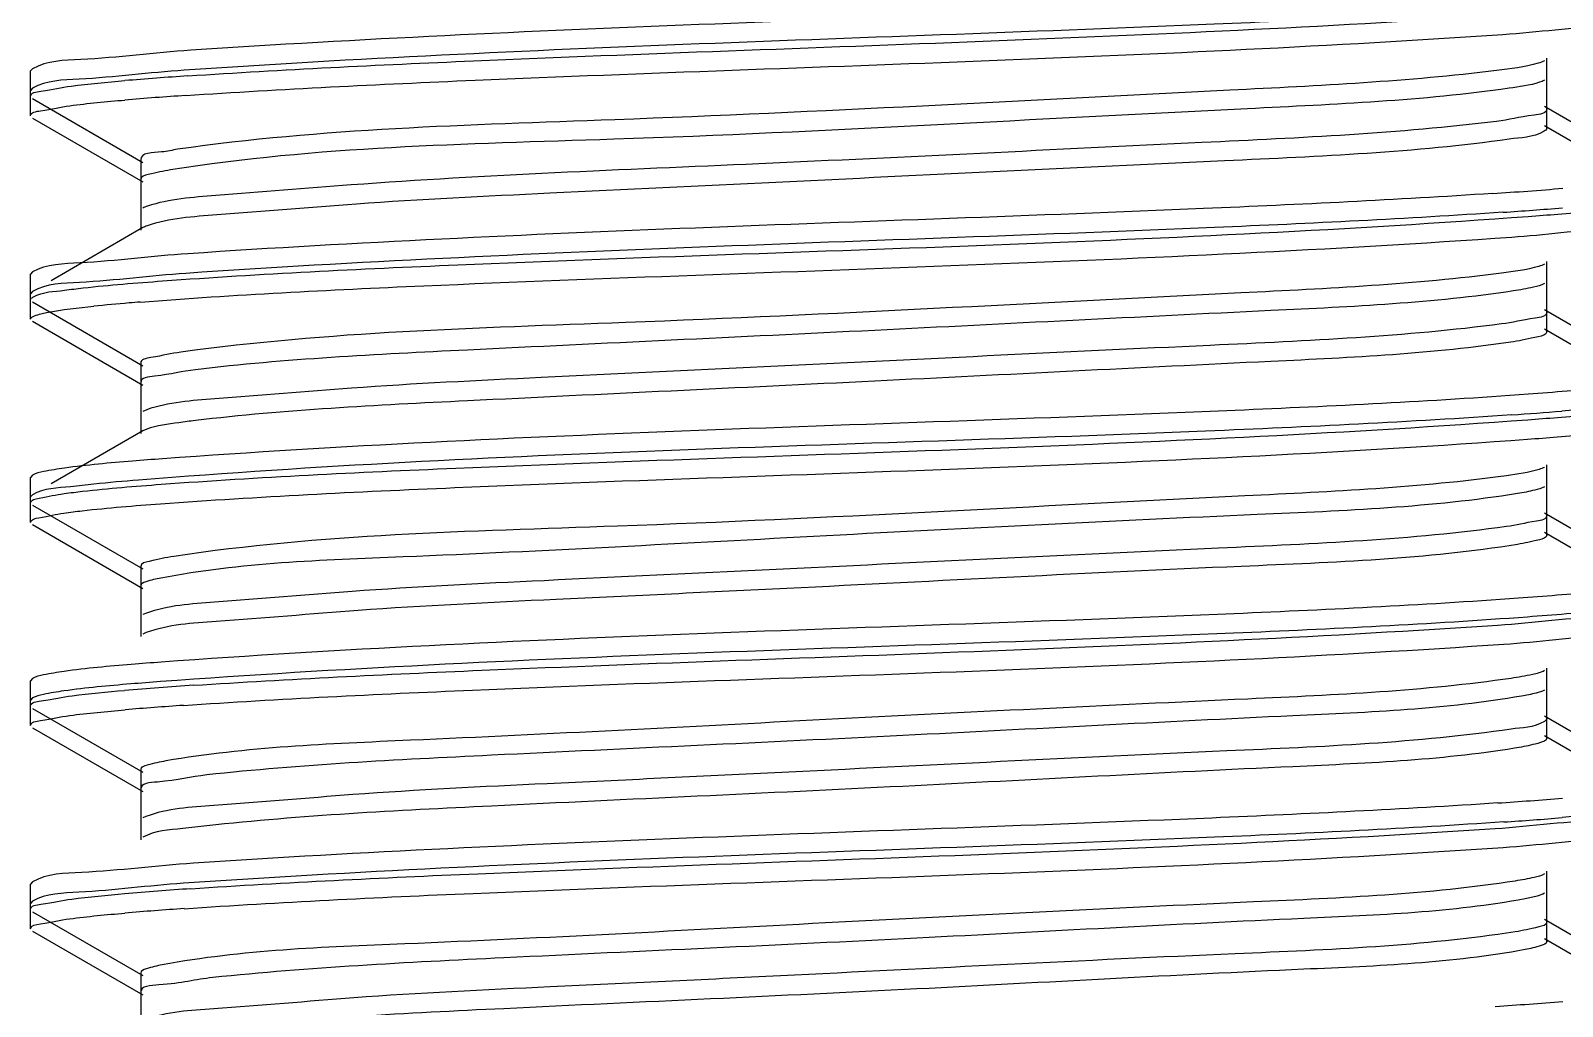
# Model space of a CAD drawing. Extents: x 1031190 to 1725648, y 733081 to 1571294.
# Drawn here: x 1133764.5 to 1133943.9, y 1253370.3 to 1253484.6 of the extents above; entities that cross this region are included whole.
import ezdxf

# ---------------------------------------------------------------- set-up
doc = ezdxf.new("R2010")
doc.units = 0
doc.header["$LTSCALE"] = 1000
doc.header["$MEASUREMENT"] = 0

msp = doc.modelspace()

# ---------------------------------------------------------------- linework, layer by layer
at = {"linetype": 'Continuous'}
for p, q in [((1133942.1, 1253475.44), (1133942.1, 1253481.39)), ((1133764.71, 1253480.16), (1133764.49, 1253479.9)), ((1133764.49, 1253476.93), (1133764.49, 1253479.9)), ((1133764.49, 1253476.93), (1133764.49, 1253479.9)), ((1133942.1, 1253473.16), (1133942.1, 1253479.11)), ((1133764.71, 1253477.89), (1133764.49, 1253477.62)), ((1133764.49, 1253474.65), (1133764.49, 1253477.62)), ((1133764.49, 1253474.65), (1133764.49, 1253477.62)), ((1133764.71, 1253476.67), (1133777.64, 1253469.18)), ((1133954.76, 1253468.26), (1133941.84, 1253475.74)), ((1133764.71, 1253474.39), (1133777.64, 1253466.91)), ((1133954.76, 1253465.98), (1133941.84, 1253473.46)), ((1133777.38, 1253469.49), (1133777.38, 1253463.53)), ((1133777.38, 1253467.21), (1133777.38, 1253461.25)), ((1133777.64, 1253461.55), (1133766.88, 1253455.33)), ((1133942.1, 1253451.63), (1133942.1, 1253457.58)), ((1133764.71, 1253456.35), (1133764.49, 1253456.09)), ((1133764.49, 1253453.11), (1133764.49, 1253456.09)), ((1133764.49, 1253453.11), (1133764.49, 1253456.09)), ((1133764.71, 1253454.07), (1133764.49, 1253453.81)), ((1133942.1, 1253449.35), (1133942.1, 1253455.3)), ((1133764.49, 1253450.84), (1133764.49, 1253453.81)), ((1133764.49, 1253450.84), (1133764.49, 1253453.81)), ((1133764.71, 1253452.85), (1133777.64, 1253445.37)), ((1133764.71, 1253450.57), (1133777.64, 1253443.09)), ((1133954.76, 1253444.45), (1133941.84, 1253451.93)), ((1133954.76, 1253442.17), (1133941.84, 1253449.65)), ((1133777.38, 1253445.67), (1133777.38, 1253439.72)), ((1133777.38, 1253443.39), (1133777.38, 1253437.44)), ((1133778.11, 1253440.22), (1133777.64, 1253440.02)), ((1133777.64, 1253437.74), (1133766.88, 1253431.52)), ((1133778.09, 1253437.94), (1133777.64, 1253437.74)), ((1133764.71, 1253432.54), (1133764.49, 1253432.28)), ((1133942.1, 1253427.81), (1133942.1, 1253433.77)), ((1133764.49, 1253429.3), (1133764.49, 1253432.28)), ((1133764.49, 1253429.3), (1133764.49, 1253432.28)), ((1133942.1, 1253425.53), (1133942.1, 1253431.49)), ((1133764.71, 1253430.26), (1133764.49, 1253430)), ((1133764.49, 1253427.02), (1133764.49, 1253430)), ((1133764.49, 1253427.02), (1133764.49, 1253430)), ((1133764.71, 1253429.04), (1133777.64, 1253421.56)), ((1133954.76, 1253420.63), (1133941.84, 1253428.11)), ((1133764.71, 1253426.76), (1133777.64, 1253419.28)), ((1133954.76, 1253418.35), (1133941.84, 1253425.84)), ((1133777.38, 1253421.86), (1133777.38, 1253415.91)), ((1133777.38, 1253419.58), (1133777.38, 1253413.63)), ((1133778.05, 1253416.39), (1133777.64, 1253416.21)), ((1133778.04, 1253414.11), (1133777.64, 1253413.93)), ((1133942.1, 1253404), (1133942.1, 1253409.95)), ((1133764.71, 1253408.73), (1133764.49, 1253408.47)), ((1133764.49, 1253405.49), (1133764.49, 1253408.47)), ((1133764.49, 1253405.49), (1133764.49, 1253408.47)), ((1133942.1, 1253401.72), (1133942.1, 1253407.67)), ((1133764.71, 1253406.45), (1133764.49, 1253406.19)), ((1133764.49, 1253403.21), (1133764.49, 1253406.19)), ((1133764.49, 1253403.21), (1133764.49, 1253406.19)), ((1133764.71, 1253405.23), (1133777.64, 1253397.75)), ((1133954.76, 1253396.82), (1133941.84, 1253404.3)), ((1133764.71, 1253402.95), (1133777.64, 1253395.47)), ((1133954.76, 1253394.54), (1133941.84, 1253402.02)), ((1133777.38, 1253398.05), (1133777.38, 1253392.09)), ((1133777.38, 1253395.77), (1133777.38, 1253389.81)), ((1133778, 1253392.56), (1133777.64, 1253392.4)), ((1133942.1, 1253380.19), (1133942.1, 1253386.14)), ((1133764.71, 1253384.91), (1133764.49, 1253384.65)), ((1133764.49, 1253381.68), (1133764.49, 1253384.65)), ((1133764.49, 1253381.68), (1133764.49, 1253384.65)), ((1133764.71, 1253382.63), (1133764.49, 1253382.37)), ((1133764.49, 1253379.4), (1133764.49, 1253382.37)), ((1133764.49, 1253379.4), (1133764.49, 1253382.37)), ((1133942.1, 1253377.91), (1133942.1, 1253383.86)), ((1133764.71, 1253381.41), (1133777.64, 1253373.93)), ((1133954.76, 1253373.01), (1133941.84, 1253380.49)), ((1133764.71, 1253379.14), (1133777.64, 1253371.65)), ((1133954.76, 1253370.73), (1133941.84, 1253378.21)), ((1133777.38, 1253374.23), (1133777.38, 1253368.28)), ((1133777.38, 1253371.96), (1133777.38, 1253366))]:
    msp.add_line(p, q, dxfattribs=at)
for centre, radius, start, end in [((1133810.46, 1253062.76), 417.47, 93.783, 94.8009), ((1133810.07, 1253065.48), 412.46, 93.8102, 94.8059), ((1133907.98, 1253895.26), 430.61, 273.6995, 274.7995), ((1133909.6, 1253872.55), 410.12, 273.8286, 274.8033), ((1133793.55, 1253239.52), 213.92, 94.7007, 95.8096), ((1133803.19, 1253126.51), 327.34, 94.5302, 94.7613), ((1133910.97, 1253831.56), 392.88, 273.9474, 274.8034), ((1133811.31, 1252980.56), 428.27, 93.7148, 94.7991), ((1133809.73, 1252998.36), 408.13, 93.8414, 94.804), ((1133908.79, 1253813.56), 420.32, 273.7644, 274.8009), ((1133909.72, 1253799.49), 408.49, 273.8394, 274.8035), ((1133810.9, 1252961.93), 423.07, 93.7475, 94.7999), ((1133809.84, 1252973.11), 409.57, 93.8303, 94.8051), ((1133908.38, 1253794.94), 425.53, 273.7314, 274.8001)]:
    msp.add_arc(centre, radius, start, end, dxfattribs=at)
for points, knots in [([(1133936.06, 1253489.38), (1133924.84, 1253488.63), (1133873.9, 1253486.19), (1133822.9, 1253484.97), (1133783.24, 1253482.32)], [0, 0, 0, 0, 0.220591, 1, 1, 1, 1]), ([(1133937.01, 1253487.16), (1133925.73, 1253486.4), (1133874.22, 1253483.92), (1133822.65, 1253482.72), (1133782.49, 1253479.99)], [0, 0, 0, 0, 0.219185, 1, 1, 1, 1]), ([(1133782.92, 1253479.32), (1133794.06, 1253480.07), (1133845.01, 1253482.52), (1133896.01, 1253483.76), (1133935.76, 1253486.38)], [0, 0, 0, 0, 0.218984, 1, 1, 1, 1]), ([(1133936.98, 1253484.19), (1133941.1, 1253484.47), (1133946.87, 1253485.26), (1133953.16, 1253485.37), (1133954.76, 1253486.29)], [0, 0, 0, 0, 0.690321, 1, 1, 1, 1]), ([(1133782.66, 1253477.03), (1133793.95, 1253477.79), (1133845.39, 1253480.27), (1133896.89, 1253481.46), (1133936.98, 1253484.19)], [0, 0, 0, 0, 0.21965, 1, 1, 1, 1]), ([(1133783.24, 1253482.32), (1133778.95, 1253482.04), (1133772.94, 1253481.2), (1133766.38, 1253481.12), (1133764.72, 1253480.16)], [0, 0, 0, 0, 0.691053, 1, 1, 1, 1]), ([(1133941.84, 1253481.09), (1133941.61, 1253480.96), (1133939.77, 1253480.36), (1133937.86, 1253480.15), (1133936.22, 1253479.95)], [0, 0, 0, 0, 0.135508, 1, 1, 1, 1]), ([(1133782.49, 1253479.99), (1133778.37, 1253479.71), (1133772.6, 1253478.91), (1133766.32, 1253478.81), (1133764.72, 1253477.89)], [0, 0, 0, 0, 0.690337, 1, 1, 1, 1]), ([(1133936.22, 1253479.95), (1133925.85, 1253478.67), (1133891.36, 1253477.02), (1133839.92, 1253474.1), (1133798.64, 1253473.16), (1133781.7, 1253470.72)], [0, 0, 0, 0, 0.20233, 0.668453, 1, 1, 1, 1]), ([(1133764.49, 1253476.93), (1133764.49, 1253477.37), (1133766.85, 1253477.65), (1133768.04, 1253477.98), (1133769.23, 1253478.13)], [0, 0, 0, 0, 0.271038, 1, 1, 1, 1]), ([(1133937.69, 1253477.87), (1133927.54, 1253476.42), (1133892.48, 1253474.9), (1133840.32, 1253471.67), (1133798.01, 1253471.05), (1133780.87, 1253468.31)], [0, 0, 0, 0, 0.19563, 0.668751, 1, 1, 1, 1]), ([(1133941.84, 1253478.81), (1133941.66, 1253478.71), (1133940.31, 1253478.22), (1133938.89, 1253478.04), (1133937.69, 1253477.87)], [0, 0, 0, 0, 0.144146, 1, 1, 1, 1]), ([(1133764.49, 1253474.65), (1133764.49, 1253475.08), (1133766.77, 1253475.37), (1133767.92, 1253475.68), (1133769.07, 1253475.83)], [0, 0, 0, 0, 0.271539, 1, 1, 1, 1]), ([(1133942.1, 1253475.44), (1133942.1, 1253474.89), (1133939.15, 1253474.59), (1133937.69, 1253474.18), (1133936.22, 1253474)], [0, 0, 0, 0, 0.270556, 1, 1, 1, 1]), ([(1133936.22, 1253474), (1133924.77, 1253472.58), (1133895.91, 1253471.28), (1133851.22, 1253468.97), (1133812.58, 1253467.52), (1133788.83, 1253465.47), (1133780.74, 1253464.91), (1133778.17, 1253464.06)], [0, 0, 0, 0, 0.21834, 0.54638, 0.848471, 0.948812, 1, 1, 1, 1]), ([(1133937.69, 1253471.91), (1133926.66, 1253470.34), (1133897.94, 1253469.15), (1133860.48, 1253467.24), (1133826.59, 1253465.64), (1133804.71, 1253464.58), (1133789.07, 1253463.19), (1133780.75, 1253462.65), (1133778.13, 1253461.77)], [0, 0, 0, 0, 0.208967, 0.538107, 0.703891, 0.84582, 0.948226, 1, 1, 1, 1]), ([(1133942.1, 1253473.16), (1133942.1, 1253473.02), (1133940.54, 1253472.02), (1133939.08, 1253472.11), (1133937.69, 1253471.91)], [0, 0, 0, 0, 0.089983, 1, 1, 1, 1]), ([(1133781.7, 1253470.72), (1133781.08, 1253470.63), (1133779.85, 1253470.28), (1133777.38, 1253470.36), (1133777.38, 1253469.49)], [0, 0, 0, 0, 0.421799, 1, 1, 1, 1]), ([(1133780.87, 1253468.31), (1133779.99, 1253468.17), (1133779.05, 1253467.95), (1133777.38, 1253467.55), (1133777.38, 1253467.21)], [0, 0, 0, 0, 0.719897, 1, 1, 1, 1]), ([(1133935.76, 1253465.55), (1133924.48, 1253464.8), (1133873.54, 1253462.36), (1133822.53, 1253461.15), (1133782.92, 1253458.49)], [0, 0, 0, 0, 0.221599, 1, 1, 1, 1]), ([(1133778.17, 1253464.06), (1133778.07, 1253464.02), (1133777.89, 1253463.96), (1133777.71, 1253463.88), (1133777.64, 1253463.83)], [0, 0, 0, 0, 0.556917, 1, 1, 1, 1]), ([(1133779.95, 1253455.3), (1133791.47, 1253456.14), (1133844.8, 1253458.74), (1133898.21, 1253459.78), (1133939.94, 1253462.86)], [0, 0, 0, 0, 0.216246, 1, 1, 1, 1]), ([(1133936.98, 1253463.35), (1133925.73, 1253462.58), (1133874.29, 1253460.11), (1133822.78, 1253458.91), (1133782.66, 1253456.19)], [0, 0, 0, 0, 0.219069, 1, 1, 1, 1]), ([(1133939.94, 1253462.86), (1133941.1, 1253462.95), (1133944.84, 1253463.24), (1133948.58, 1253463.58), (1133951.15, 1253463.94)], [0, 0, 0, 0, 0.307531, 1, 1, 1, 1]), ([(1133778.13, 1253461.77), (1133778.04, 1253461.74), (1133777.87, 1253461.67), (1133777.71, 1253461.59), (1133777.64, 1253461.55)], [0, 0, 0, 0, 0.55453, 1, 1, 1, 1]), ([(1133938.01, 1253460.44), (1133941.88, 1253460.71), (1133947.33, 1253461.47), (1133953.24, 1253461.61), (1133954.76, 1253462.48)], [0, 0, 0, 0, 0.689207, 1, 1, 1, 1]), ([(1133777.34, 1253452.83), (1133788.39, 1253453.7), (1133841.95, 1253456.35), (1133895.58, 1253457.48), (1133938.01, 1253460.44)], [0, 0, 0, 0, 0.20676, 1, 1, 1, 1]), ([(1133782.92, 1253458.49), (1133778.7, 1253458.2), (1133772.8, 1253457.39), (1133766.36, 1253457.29), (1133764.72, 1253456.35)], [0, 0, 0, 0, 0.69074, 1, 1, 1, 1]), ([(1133782.66, 1253456.19), (1133778.51, 1253455.91), (1133772.68, 1253455.1), (1133766.33, 1253455), (1133764.72, 1253454.07)], [0, 0, 0, 0, 0.690525, 1, 1, 1, 1]), ([(1133936.81, 1253456.21), (1133926.69, 1253454.89), (1133892.42, 1253453.28), (1133840.91, 1253450.36), (1133799.35, 1253449.34), (1133782.1, 1253446.96)], [0, 0, 0, 0, 0.197662, 0.663013, 1, 1, 1, 1]), ([(1133941.84, 1253457.28), (1133941.63, 1253457.16), (1133939.99, 1253456.6), (1133938.28, 1253456.41), (1133936.81, 1253456.21)], [0, 0, 0, 0, 0.138663, 1, 1, 1, 1]), ([(1133764.49, 1253453.11), (1133764.49, 1253453.24), (1133765.9, 1253454.13), (1133767.2, 1253454.04), (1133768.45, 1253454.21)], [0, 0, 0, 0, 0.088851, 1, 1, 1, 1]), ([(1133768.45, 1253454.21), (1133769.18, 1253454.31), (1133773.01, 1253454.78), (1133776.85, 1253455.08), (1133779.95, 1253455.3)], [0, 0, 0, 0, 0.191579, 1, 1, 1, 1]), ([(1133938.2, 1253454.13), (1133928.81, 1253452.71), (1133903.78, 1253451.57), (1133862.95, 1253449.45), (1133820.93, 1253447.48), (1133794.36, 1253446.16), (1133783.79, 1253444.9)], [0, 0, 0, 0, 0.184318, 0.484662, 0.793435, 1, 1, 1, 1]), ([(1133941.84, 1253455), (1133941.45, 1253454.77), (1133940.21, 1253454.47), (1133938.99, 1253454.25), (1133938.2, 1253454.13)], [0, 0, 0, 0, 0.362852, 1, 1, 1, 1]), ([(1133764.49, 1253450.84), (1133764.49, 1253451.04), (1133765.33, 1253451.37), (1133765.88, 1253451.49), (1133766.36, 1253451.59)], [0, 0, 0, 0, 0.292788, 1, 1, 1, 1]), ([(1133942.1, 1253451.63), (1133942.1, 1253451.13), (1133939.47, 1253450.79), (1133938.14, 1253450.43), (1133936.81, 1253450.26)], [0, 0, 0, 0, 0.27224, 1, 1, 1, 1]), ([(1133936.81, 1253450.26), (1133925.5, 1253448.78), (1133896.63, 1253447.51), (1133859.13, 1253445.65), (1133825.6, 1253444.05), (1133804.11, 1253443.01), (1133788.79, 1253441.63), (1133780.65, 1253441.11), (1133778.11, 1253440.22)], [0, 0, 0, 0, 0.21516, 0.544196, 0.7084, 0.848448, 0.949211, 1, 1, 1, 1]), ([(1133942.1, 1253449.35), (1133942.1, 1253448.97), (1133940.22, 1253448.58), (1133939.18, 1253448.32), (1133938.2, 1253448.18)], [0, 0, 0, 0, 0.27791, 1, 1, 1, 1]), ([(1133782.1, 1253446.96), (1133780.92, 1253446.8), (1133779.71, 1253446.48), (1133777.38, 1253446.12), (1133777.38, 1253445.67)], [0, 0, 0, 0, 0.72583, 1, 1, 1, 1]), ([(1133938.2, 1253448.18), (1133928.81, 1253446.75), (1133903.78, 1253445.62), (1133862.95, 1253443.5), (1133820.93, 1253441.53), (1133794.36, 1253440.2), (1133783.79, 1253438.95)], [0, 0, 0, 0, 0.184318, 0.484662, 0.793435, 1, 1, 1, 1]), ([(1133783.79, 1253444.9), (1133782.18, 1253444.71), (1133780.61, 1253444.25), (1133777.38, 1253443.99), (1133777.38, 1253443.39)], [0, 0, 0, 0, 0.729301, 1, 1, 1, 1]), ([(1133939.94, 1253442.03), (1133928.52, 1253441.18), (1133875.18, 1253438.58), (1133821.77, 1253437.51), (1133779.95, 1253434.47)], [0, 0, 0, 0, 0.214632, 1, 1, 1, 1]), ([(1133951.15, 1253443.1), (1133950.44, 1253443), (1133946.72, 1253442.55), (1133942.97, 1253442.25), (1133939.94, 1253442.03)], [0, 0, 0, 0, 0.1913, 1, 1, 1, 1]), ([(1133938.01, 1253439.61), (1133926.06, 1253438.77), (1133872.43, 1253436.18), (1133818.7, 1253435.3), (1133777.12, 1253431.97)], [0, 0, 0, 0, 0.22323, 1, 1, 1, 1]), ([(1133939.89, 1253439.04), (1133941.04, 1253439.13), (1133944.8, 1253439.42), (1133948.55, 1253439.76), (1133951.14, 1253440.13)], [0, 0, 0, 0, 0.307513, 1, 1, 1, 1]), ([(1133783.79, 1253438.95), (1133783.14, 1253438.87), (1133781.23, 1253438.61), (1133779.29, 1253438.36), (1133778.09, 1253437.94)], [0, 0, 0, 0, 0.338076, 1, 1, 1, 1]), ([(1133779.79, 1253431.48), (1133791.28, 1253432.32), (1133844.65, 1253434.92), (1133898.1, 1253435.97), (1133939.89, 1253439.04)], [0, 0, 0, 0, 0.215731, 1, 1, 1, 1]), ([(1133939.86, 1253436.76), (1133941.02, 1253436.85), (1133944.78, 1253437.14), (1133948.54, 1253437.48), (1133951.13, 1253437.85)], [0, 0, 0, 0, 0.307506, 1, 1, 1, 1]), ([(1133779.7, 1253429.19), (1133791.19, 1253430.04), (1133844.57, 1253432.64), (1133898.04, 1253433.69), (1133939.86, 1253436.76)], [0, 0, 0, 0, 0.215475, 1, 1, 1, 1]), ([(1133779.95, 1253434.47), (1133778.77, 1253434.38), (1133774.93, 1253434.08), (1133771.09, 1253433.74), (1133768.45, 1253433.38)], [0, 0, 0, 0, 0.307205, 1, 1, 1, 1]), ([(1133768.45, 1253433.38), (1133767.64, 1253433.26), (1133766.39, 1253433.05), (1133765.11, 1253432.77), (1133764.71, 1253432.54)], [0, 0, 0, 0, 0.644174, 1, 1, 1, 1]), ([(1133937.38, 1253432.48), (1133927.24, 1253431.08), (1133892.43, 1253429.52), (1133840.49, 1253426.41), (1133798.44, 1253425.63), (1133781.26, 1253423.03)], [0, 0, 0, 0, 0.196452, 0.666888, 1, 1, 1, 1]), ([(1133941.84, 1253433.46), (1133941.65, 1253433.36), (1133940.2, 1253432.85), (1133938.68, 1253432.66), (1133937.38, 1253432.48)], [0, 0, 0, 0, 0.142097, 1, 1, 1, 1]), ([(1133771.9, 1253431.5), (1133770.99, 1253431.41), (1133768.61, 1253431.06), (1133766.03, 1253431.02), (1133764.71, 1253430.26)], [0, 0, 0, 0, 0.375236, 1, 1, 1, 1]), ([(1133768.4, 1253430.39), (1133769.13, 1253430.49), (1133772.91, 1253430.95), (1133776.71, 1253431.25), (1133779.79, 1253431.48)], [0, 0, 0, 0, 0.191511, 1, 1, 1, 1]), ([(1133941.84, 1253431.19), (1133941.49, 1253430.99), (1133940.42, 1253430.71), (1133939.37, 1253430.5), (1133938.69, 1253430.39)], [0, 0, 0, 0, 0.368601, 1, 1, 1, 1]), ([(1133764.49, 1253429.3), (1133764.49, 1253429.68), (1133766.41, 1253429.99), (1133767.42, 1253430.25), (1133768.4, 1253430.39)], [0, 0, 0, 0, 0.274232, 1, 1, 1, 1]), ([(1133768.38, 1253428.11), (1133769.09, 1253428.21), (1133772.86, 1253428.67), (1133776.64, 1253428.97), (1133779.7, 1253429.19)], [0, 0, 0, 0, 0.191416, 1, 1, 1, 1]), ([(1133938.69, 1253430.39), (1133928.62, 1253428.77), (1133901.52, 1253427.7), (1133858, 1253425.51), (1133815.25, 1253423.1), (1133789.07, 1253422.29), (1133779.75, 1253420.49)], [0, 0, 0, 0, 0.192134, 0.50924, 0.821185, 1, 1, 1, 1]), ([(1133764.49, 1253427.02), (1133764.49, 1253427.4), (1133766.39, 1253427.71), (1133767.4, 1253427.97), (1133768.38, 1253428.11)], [0, 0, 0, 0, 0.274372, 1, 1, 1, 1]), ([(1133942.1, 1253427.81), (1133942.1, 1253427.36), (1133939.78, 1253427), (1133938.57, 1253426.69), (1133937.38, 1253426.52)], [0, 0, 0, 0, 0.274197, 1, 1, 1, 1]), ([(1133937.38, 1253426.52), (1133926.21, 1253424.98), (1133897.34, 1253423.76), (1133859.76, 1253421.87), (1133825.94, 1253420.25), (1133804.21, 1253419.21), (1133788.78, 1253417.8), (1133780.58, 1253417.3), (1133778.05, 1253416.39)], [0, 0, 0, 0, 0.211837, 0.541782, 0.707159, 0.848243, 0.949504, 1, 1, 1, 1]), ([(1133942.1, 1253425.53), (1133942.1, 1253425.19), (1133940.48, 1253424.8), (1133939.55, 1253424.58), (1133938.69, 1253424.44)], [0, 0, 0, 0, 0.28085, 1, 1, 1, 1]), ([(1133938.69, 1253424.44), (1133928, 1253422.71), (1133899.33, 1253421.68), (1133861.81, 1253419.66), (1133827.35, 1253418.05), (1133804.99, 1253416.99), (1133789.1, 1253415.53), (1133780.64, 1253415.05), (1133778.04, 1253414.11)], [0, 0, 0, 0, 0.201859, 0.53258, 0.70075, 0.844896, 0.948529, 1, 1, 1, 1]), ([(1133781.26, 1253423.03), (1133780.29, 1253422.88), (1133779.26, 1253422.63), (1133777.38, 1253422.24), (1133777.38, 1253421.86)], [0, 0, 0, 0, 0.722107, 1, 1, 1, 1]), ([(1133779.75, 1253420.49), (1133779.15, 1253420.38), (1133778.46, 1253420.22), (1133777.38, 1253419.83), (1133777.38, 1253419.58)], [0, 0, 0, 0, 0.710182, 1, 1, 1, 1]), ([(1133939.89, 1253418.21), (1133928.43, 1253417.36), (1133875.06, 1253414.76), (1133821.61, 1253413.7), (1133779.79, 1253410.64)], [0, 0, 0, 0, 0.214988, 1, 1, 1, 1]), ([(1133951.14, 1253419.29), (1133950.42, 1253419.19), (1133946.68, 1253418.73), (1133942.93, 1253418.43), (1133939.89, 1253418.21)], [0, 0, 0, 0, 0.191312, 1, 1, 1, 1]), ([(1133936.38, 1253414.99), (1133940.64, 1253415.27), (1133946.6, 1253416.1), (1133953.11, 1253416.18), (1133954.76, 1253417.13)], [0, 0, 0, 0, 0.690898, 1, 1, 1, 1]), ([(1133951.13, 1253417.01), (1133950.42, 1253416.91), (1133946.67, 1253416.45), (1133942.9, 1253416.15), (1133939.86, 1253415.93)], [0, 0, 0, 0, 0.191316, 1, 1, 1, 1]), ([(1133939.86, 1253415.93), (1133928.39, 1253415.08), (1133875, 1253412.48), (1133821.53, 1253411.43), (1133779.7, 1253408.36)], [0, 0, 0, 0, 0.215162, 1, 1, 1, 1]), ([(1133783.57, 1253407.93), (1133794.82, 1253408.67), (1133845.75, 1253411.11), (1133896.75, 1253412.33), (1133936.38, 1253414.99)], [0, 0, 0, 0, 0.221083, 1, 1, 1, 1]), ([(1133937.08, 1253412.75), (1133941.17, 1253413.03), (1133946.91, 1253413.83), (1133953.17, 1253413.94), (1133954.76, 1253414.86)], [0, 0, 0, 0, 0.690221, 1, 1, 1, 1]), ([(1133782.38, 1253405.57), (1133793.67, 1253406.34), (1133845.23, 1253408.82), (1133896.86, 1253410.01), (1133937.08, 1253412.75)], [0, 0, 0, 0, 0.219074, 1, 1, 1, 1]), ([(1133768.4, 1253409.56), (1133767.6, 1253409.44), (1133766.37, 1253409.23), (1133765.11, 1253408.95), (1133764.71, 1253408.73)], [0, 0, 0, 0, 0.643682, 1, 1, 1, 1]), ([(1133779.79, 1253410.64), (1133778.62, 1253410.56), (1133774.82, 1253410.26), (1133771.02, 1253409.92), (1133768.4, 1253409.56)], [0, 0, 0, 0, 0.307292, 1, 1, 1, 1]), ([(1133941.84, 1253409.65), (1133941.42, 1253409.41), (1133940.08, 1253409.1), (1133938.77, 1253408.87), (1133937.92, 1253408.74)], [0, 0, 0, 0, 0.359937, 1, 1, 1, 1]), ([(1133768.38, 1253407.27), (1133767.58, 1253407.16), (1133766.35, 1253406.95), (1133765.1, 1253406.67), (1133764.71, 1253406.45)], [0, 0, 0, 0, 0.64337, 1, 1, 1, 1]), ([(1133779.7, 1253408.36), (1133778.54, 1253408.27), (1133774.76, 1253407.98), (1133770.98, 1253407.64), (1133768.38, 1253407.27)], [0, 0, 0, 0, 0.307396, 1, 1, 1, 1]), ([(1133937.92, 1253408.74), (1133927.72, 1253407.25), (1133900.87, 1253406.07), (1133857.9, 1253403.96), (1133815.68, 1253401.68), (1133789.78, 1253400.7), (1133780.34, 1253399.07)], [0, 0, 0, 0, 0.195819, 0.509469, 0.817855, 1, 1, 1, 1]), ([(1133941.84, 1253407.37), (1133941.54, 1253407.2), (1133940.63, 1253406.94), (1133939.72, 1253406.76), (1133939.15, 1253406.66)], [0, 0, 0, 0, 0.37501, 1, 1, 1, 1]), ([(1133764.49, 1253405.49), (1133764.49, 1253405.95), (1133766.92, 1253406.22), (1133768.14, 1253406.55), (1133769.36, 1253406.71)], [0, 0, 0, 0, 0.270597, 1, 1, 1, 1]), ([(1133939.15, 1253406.66), (1133930.32, 1253405.13), (1133906.04, 1253404.14), (1133865.86, 1253401.92), (1133823.42, 1253400.01), (1133796.21, 1253398.63), (1133785.13, 1253397.43)], [0, 0, 0, 0, 0.17416, 0.470646, 0.783277, 1, 1, 1, 1]), ([(1133764.49, 1253403.21), (1133764.49, 1253403.64), (1133766.76, 1253403.93), (1133767.91, 1253404.24), (1133769.05, 1253404.39)], [0, 0, 0, 0, 0.271622, 1, 1, 1, 1]), ([(1133942.1, 1253404), (1133942.1, 1253403.87), (1133940.64, 1253402.89), (1133939.24, 1253402.98), (1133937.92, 1253402.79)], [0, 0, 0, 0, 0.091227, 1, 1, 1, 1]), ([(1133937.92, 1253402.79), (1133926.9, 1253401.18), (1133898.05, 1253400.02), (1133860.42, 1253398.08), (1133826.3, 1253396.46), (1133804.34, 1253395.42), (1133788.79, 1253393.97), (1133780.52, 1253393.5), (1133778, 1253392.56)], [0, 0, 0, 0, 0.20838, 0.539161, 0.705719, 0.84788, 0.949708, 1, 1, 1, 1]), ([(1133939.15, 1253400.7), (1133930.32, 1253399.17), (1133906.04, 1253398.19), (1133865.86, 1253395.97), (1133823.42, 1253394.06), (1133796.21, 1253392.68), (1133785.13, 1253391.47)], [0, 0, 0, 0, 0.17416, 0.470646, 0.783277, 1, 1, 1, 1]), ([(1133942.1, 1253401.72), (1133942.1, 1253401.42), (1133940.72, 1253401.03), (1133939.89, 1253400.83), (1133939.15, 1253400.7)], [0, 0, 0, 0, 0.284357, 1, 1, 1, 1]), ([(1133780.34, 1253399.07), (1133779.59, 1253398.94), (1133778.77, 1253398.74), (1133777.38, 1253398.35), (1133777.38, 1253398.05)], [0, 0, 0, 0, 0.715949, 1, 1, 1, 1]), ([(1133785.13, 1253397.43), (1133783.19, 1253397.22), (1133781.34, 1253396.65), (1133777.37, 1253396.48), (1133777.38, 1253395.77)], [0, 0, 0, 0, 0.732984, 1, 1, 1, 1]), ([(1133936.38, 1253394.15), (1133925.22, 1253393.4), (1133874.28, 1253390.95), (1133823.28, 1253389.72), (1133783.57, 1253387.09)], [0, 0, 0, 0, 0.21953, 1, 1, 1, 1]), ([(1133936.07, 1253391.15), (1133940.4, 1253391.44), (1133946.46, 1253392.28), (1133953.08, 1253392.36), (1133954.76, 1253393.32)], [0, 0, 0, 0, 0.691198, 1, 1, 1, 1]), ([(1133785.13, 1253391.47), (1133784.19, 1253391.37), (1133781.71, 1253391), (1133779.02, 1253390.92), (1133777.64, 1253390.12)], [0, 0, 0, 0, 0.372158, 1, 1, 1, 1]), ([(1133937.08, 1253391.92), (1133925.79, 1253391.15), (1133874.23, 1253388.66), (1133822.6, 1253387.48), (1133782.38, 1253384.73)], [0, 0, 0, 0, 0.21912, 1, 1, 1, 1]), ([(1133783.25, 1253384.1), (1133794.45, 1253384.84), (1133845.39, 1253387.29), (1133896.39, 1253388.51), (1133936.07, 1253391.15)], [0, 0, 0, 0, 0.220054, 1, 1, 1, 1]), ([(1133937.01, 1253388.94), (1133941.12, 1253389.22), (1133946.88, 1253390.01), (1133953.16, 1253390.12), (1133954.76, 1253391.04)], [0, 0, 0, 0, 0.690292, 1, 1, 1, 1]), ([(1133782.48, 1253381.76), (1133793.76, 1253382.53), (1133845.27, 1253385.01), (1133896.84, 1253386.2), (1133937.01, 1253388.94)], [0, 0, 0, 0, 0.219245, 1, 1, 1, 1]), ([(1133783.57, 1253387.09), (1133779.2, 1253386.8), (1133773.08, 1253385.96), (1133766.41, 1253385.89), (1133764.72, 1253384.91)], [0, 0, 0, 0, 0.69136, 1, 1, 1, 1]), ([(1133941.84, 1253385.84), (1133941.47, 1253385.62), (1133940.31, 1253385.33), (1133939.16, 1253385.12), (1133938.42, 1253385)], [0, 0, 0, 0, 0.365324, 1, 1, 1, 1]), ([(1133782.38, 1253384.73), (1133778.29, 1253384.46), (1133772.56, 1253383.66), (1133766.31, 1253383.55), (1133764.72, 1253382.63)], [0, 0, 0, 0, 0.690221, 1, 1, 1, 1]), ([(1133938.42, 1253385), (1133928.29, 1253383.43), (1133901.26, 1253382.31), (1133857.89, 1253380.15), (1133815.33, 1253377.78), (1133789.26, 1253376.93), (1133779.91, 1253375.18)], [0, 0, 0, 0, 0.193633, 0.509715, 0.820379, 1, 1, 1, 1]), ([(1133764.49, 1253381.68), (1133764.49, 1253382.13), (1133766.89, 1253382.4), (1133768.09, 1253382.73), (1133769.3, 1253382.89)], [0, 0, 0, 0, 0.270794, 1, 1, 1, 1]), ([(1133939.57, 1253382.92), (1133931.04, 1253381.32), (1133907.14, 1253380.43), (1133867.32, 1253378.15), (1133824.69, 1253376.27), (1133797.17, 1253374.87), (1133785.84, 1253373.69)], [0, 0, 0, 0, 0.169059, 0.463606, 0.77817, 1, 1, 1, 1]), ([(1133941.84, 1253383.56), (1133941.58, 1253383.41), (1133940.81, 1253383.17), (1133940.05, 1253383.01), (1133939.57, 1253382.92)], [0, 0, 0, 0, 0.382192, 1, 1, 1, 1]), ([(1133764.49, 1253379.4), (1133764.49, 1253379.83), (1133766.75, 1253380.11), (1133767.9, 1253380.43), (1133769.05, 1253380.57)], [0, 0, 0, 0, 0.271623, 1, 1, 1, 1]), ([(1133938.42, 1253379.05), (1133927.58, 1253377.36), (1133898.76, 1253376.28), (1133861.09, 1253374.29), (1133826.69, 1253372.66), (1133804.49, 1253371.63), (1133788.82, 1253370.14), (1133780.48, 1253369.7), (1133777.96, 1253368.73)], [0, 0, 0, 0, 0.204799, 0.536352, 0.704101, 0.847377, 0.949834, 1, 1, 1, 1]), ([(1133942.1, 1253380.19), (1133942.1, 1253379.83), (1133940.33, 1253379.44), (1133939.35, 1253379.19), (1133938.42, 1253379.05)], [0, 0, 0, 0, 0.279151, 1, 1, 1, 1]), ([(1133939.57, 1253376.97), (1133931.04, 1253375.37), (1133907.14, 1253374.48), (1133867.32, 1253372.2), (1133824.69, 1253370.32), (1133797.17, 1253368.92), (1133785.84, 1253367.74)], [0, 0, 0, 0, 0.169059, 0.463606, 0.77817, 1, 1, 1, 1]), ([(1133942.1, 1253377.91), (1133942.1, 1253377.64), (1133940.94, 1253377.25), (1133940.21, 1253377.09), (1133939.57, 1253376.97)], [0, 0, 0, 0, 0.288579, 1, 1, 1, 1]), ([(1133779.91, 1253375.18), (1133779.27, 1253375.06), (1133778.55, 1253374.89), (1133777.38, 1253374.5), (1133777.38, 1253374.23)], [0, 0, 0, 0, 0.711978, 1, 1, 1, 1]), ([(1133785.84, 1253373.69), (1133783.73, 1253373.47), (1133781.73, 1253372.84), (1133777.37, 1253372.73), (1133777.38, 1253371.96)], [0, 0, 0, 0, 0.733874, 1, 1, 1, 1])]:
    msp.add_open_spline(points, degree=3, knots=knots, dxfattribs=at)
for points in [[(1133769.23, 1253478.13), (1133771.32, 1253478.4), (1133773.42, 1253478.59), (1133775.52, 1253478.77)], [(1133769.07, 1253475.83), (1133771.21, 1253476.11), (1133773.36, 1253476.31), (1133775.52, 1253476.49)], [(1133766.36, 1253451.59), (1133768.19, 1253451.96), (1133770.05, 1253452.15), (1133771.9, 1253452.34)], [(1133950.65, 1253440.76), (1133948.4, 1253440.46), (1133946.13, 1253440.25), (1133943.87, 1253440.06)], [(1133777.12, 1253431.97), (1133775.38, 1253431.83), (1133773.64, 1253431.68), (1133771.9, 1253431.5)], [(1133769.36, 1253406.71), (1133771.4, 1253406.96), (1133773.44, 1253407.15), (1133775.48, 1253407.33)], [(1133769.05, 1253404.39), (1133771.21, 1253404.67), (1133773.38, 1253404.87), (1133775.55, 1253405.05)], [(1133950.41, 1253393.1), (1133948.26, 1253392.82), (1133946.09, 1253392.62), (1133943.93, 1253392.44)], [(1133769.3, 1253382.89), (1133771.36, 1253383.15), (1133773.43, 1253383.34), (1133775.5, 1253383.52)], [(1133769.05, 1253380.57), (1133771.2, 1253380.86), (1133773.37, 1253381.06), (1133775.53, 1253381.24)]]:
    msp.add_open_spline(points, degree=3, dxfattribs=at)

doc.saveas('drawing.dxf')
